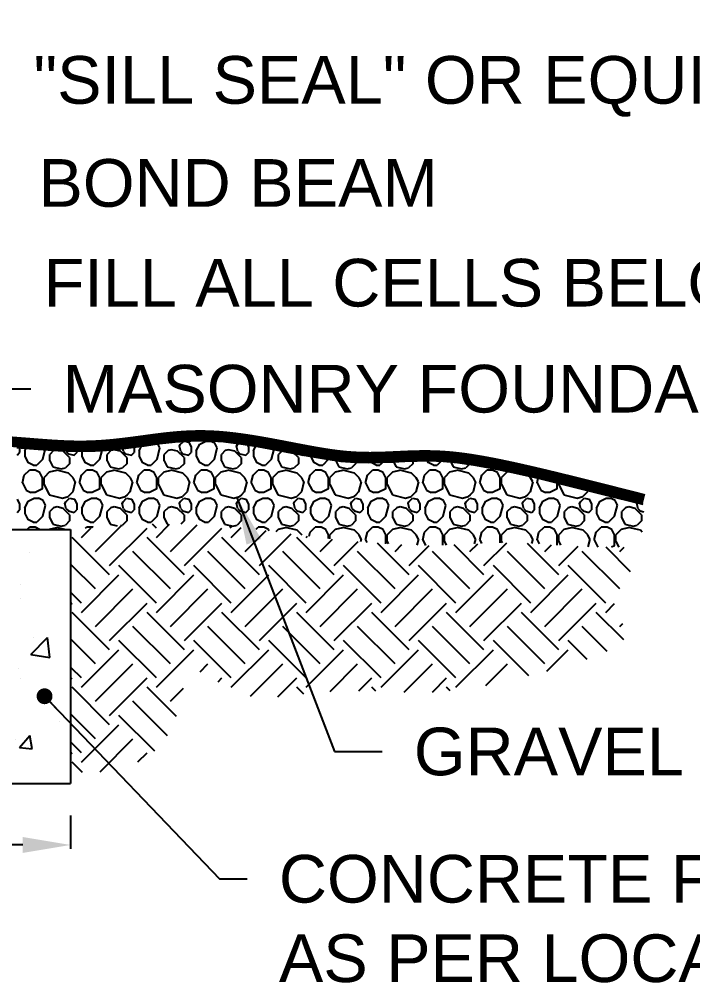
# Model space of a CAD drawing. Header units: inches. Extents: x -1316 to 22433, y -200 to 8737.
# Drawn here: x -364.78 to -332.98, y -172.55 to -127.07 of the extents above; entities that cross this region are included whole.
import ezdxf

# ---------------------------------------------------------------- set-up
doc = ezdxf.new("R2010")
doc.units = ezdxf.units.IN
doc.header["$LTSCALE"] = 10
doc.header["$MEASUREMENT"] = 0
doc.header["$PDMODE"] = 34
doc.header["$PDSIZE"] = 18
doc.layers.get('0').update_dxf_attribs({"linetype": 'CONTINUOUS'})
doc.layers.get('DefPoints').update_dxf_attribs({"linetype": 'CONTINUOUS'})
for name, color, linetype in [('S-DIMS', 4, 'CONTINUOUS'), ('S-FOUND', 7, 'CONTINUOUS'), ('S-HATCH', 5, 'CONTINUOUS'), ('S-TXT', 222, 'CONTINUOUS')]:
    doc.layers.add(name, color=color, linetype=linetype)
doc.styles.add('style1', font='arial.ttf')
doc.dimstyles.new('1-2', dxfattribs={"dimtxt": 2.25, "dimasz": 2.25, "dimexe": 0.18, "dimexo": 1.5, "dimgap": 1.5, "dimtad": 0, "dimdec": 4, "dimrnd": 0.0625, "dimzin": 0, "dimdsep": 46, "dimlunit": 4, "dimtxsty": 'style1', "dimcen": 0.09, "dimazin": 0, "dimtfac": 1, "dimtdec": 4, "dimtofl": 0, "dimtmove": 0, "dimatfit": 0, "dimfxl": 1, "dimtolj": 1, "dimtzin": 0, "dimarcsym": 0})

# ---------------------------------------------------------------- blocks, each defined once
blk = doc.blocks.new('*X440')
at = {"color": 0}
for p, q in [((45.189, 37.347), (45.189, 37.11)), ((45.428, 37.184), (45.497, 37.322)), ((50.091, 37.156), (50.056, 37.295)), ((50.589, 37.361), (50.589, 37.11)), ((50.828, 37.184), (50.94, 37.409)), ((51.681, 36.802), (51.812, 37.327)), ((51.812, 37.327), (51.719, 37.515)), ((52.728, 37.408), (52.768, 37.488)), ((52.791, 37.156), (52.728, 37.408)), ((52.768, 37.488), (52.919, 37.639)), ((53.002, 37.645), (53.173, 37.602)), ((53.173, 37.602), (53.289, 37.371)), ((53.289, 37.371), (53.289, 37.11)), ((53.528, 37.184), (53.692, 37.512)), ((53.692, 37.512), (53.976, 37.654)), ((53.976, 37.654), (54.185, 37.654)), ((54.403, 37.545), (54.185, 37.654)), ((54.381, 36.802), (54.512, 37.327)), ((54.512, 37.327), (54.403, 37.545)), ((55.428, 37.408), (55.468, 37.488)), ((55.491, 37.156), (55.428, 37.408)), ((55.468, 37.488), (55.526, 37.546)), ((55.93, 37.488), (55.989, 37.371)), ((55.989, 37.371), (55.989, 37.11)), ((56.228, 37.184), (56.347, 37.422)), ((45.065, 36.986), (45.189, 37.11)), ((45.428, 37.184), (45.428, 36.933)), ((45.428, 36.933), (45.573, 36.644)), ((46.281, 36.802), (46.393, 37.251)), ((46.793, 37.203), (46.613, 37.023)), ((46.613, 36.726), (46.613, 37.023)), ((46.85, 37.218), (46.793, 37.203)), ((47.247, 37.172), (47.137, 37.199)), ((47.549, 36.869), (47.247, 37.172)), ((47.391, 37.156), (47.382, 37.19)), ((47.391, 37.156), (47.492, 37.055)), ((47.492, 37.055), (47.765, 36.986)), ((47.549, 36.869), (47.549, 36.584)), ((47.765, 36.986), (47.889, 37.11)), ((47.889, 37.171), (47.889, 37.11)), ((48.128, 37.171), (48.128, 36.933)), ((48.128, 36.933), (48.273, 36.644)), ((48.981, 36.802), (49.082, 37.205)), ((49.493, 37.203), (49.313, 37.023)), ((49.313, 36.726), (49.313, 37.023)), ((49.657, 37.244), (49.493, 37.203)), ((49.947, 37.172), (49.657, 37.244)), ((50.249, 36.869), (49.947, 37.172)), ((50.091, 37.156), (50.192, 37.055)), ((50.192, 37.055), (50.465, 36.986)), ((50.249, 36.869), (50.249, 36.584)), ((50.465, 36.986), (50.589, 37.11)), ((50.828, 37.184), (50.828, 36.933)), ((50.828, 36.933), (50.973, 36.644)), ((52.193, 37.203), (52.013, 37.023)), ((52.013, 36.726), (52.013, 37.023)), ((52.357, 37.244), (52.193, 37.203)), ((52.647, 37.172), (52.357, 37.244)), ((52.949, 36.869), (52.647, 37.172)), ((52.791, 37.156), (52.892, 37.055)), ((52.892, 37.055), (53.165, 36.986)), ((52.949, 36.869), (52.949, 36.584)), ((53.165, 36.986), (53.289, 37.11)), ((53.528, 37.184), (53.528, 36.933)), ((53.528, 36.933), (53.673, 36.644)), ((54.893, 37.203), (54.713, 37.023)), ((54.713, 36.726), (54.713, 37.023)), ((55.057, 37.244), (54.893, 37.203)), ((55.347, 37.172), (55.057, 37.244)), ((55.649, 36.869), (55.347, 37.172)), ((55.491, 37.156), (55.592, 37.055)), ((55.592, 37.055), (55.865, 36.986)), ((55.649, 36.869), (55.649, 36.584)), ((55.865, 36.986), (55.989, 37.11)), ((56.228, 37.184), (56.228, 36.933)), ((56.228, 36.933), (56.373, 36.644)), ((57.081, 36.802), (57.198, 37.27)), ((57.587, 37.197), (57.413, 37.023)), ((57.413, 36.726), (57.413, 37.023)), ((58.349, 36.869), (58.126, 37.092)), ((58.285, 37.062), (58.292, 37.055)), ((58.292, 37.055), (58.565, 36.986)), ((58.349, 36.869), (58.349, 36.584)), ((58.565, 36.986), (58.584, 37.005)), ((58.928, 36.939), (58.928, 36.933)), ((58.928, 36.933), (59.073, 36.644)), ((45.822, 36.519), (45.573, 36.644)), ((45.822, 36.519), (45.998, 36.519)), ((46.281, 36.802), (45.998, 36.519)), ((46.613, 36.726), (46.758, 36.436)), ((46.758, 36.436), (47.155, 36.337)), ((47.155, 36.337), (47.351, 36.386)), ((47.549, 36.584), (47.351, 36.386)), ((48.522, 36.519), (48.273, 36.644)), ((48.522, 36.519), (48.698, 36.519)), ((48.981, 36.802), (48.698, 36.519)), ((49.313, 36.726), (49.458, 36.436)), ((49.458, 36.436), (49.855, 36.337)), ((49.855, 36.337), (50.051, 36.386)), ((50.249, 36.584), (50.051, 36.386)), ((51.222, 36.519), (50.973, 36.644)), ((51.222, 36.519), (51.398, 36.519)), ((51.681, 36.802), (51.398, 36.519)), ((52.013, 36.726), (52.158, 36.436)), ((52.158, 36.436), (52.555, 36.337)), ((52.555, 36.337), (52.751, 36.386)), ((52.949, 36.584), (52.751, 36.386)), ((53.922, 36.519), (53.673, 36.644)), ((53.922, 36.519), (54.098, 36.519)), ((54.381, 36.802), (54.098, 36.519)), ((54.713, 36.726), (54.858, 36.436)), ((54.858, 36.436), (55.255, 36.337)), ((55.255, 36.337), (55.451, 36.386)), ((55.649, 36.584), (55.451, 36.386)), ((56.622, 36.519), (56.373, 36.644)), ((56.622, 36.519), (56.798, 36.519)), ((57.081, 36.802), (56.798, 36.519)), ((57.413, 36.726), (57.558, 36.436)), ((57.558, 36.436), (57.955, 36.337)), ((57.955, 36.337), (58.151, 36.386)), ((58.349, 36.584), (58.151, 36.386)), ((59.322, 36.519), (59.073, 36.644)), ((59.322, 36.519), (59.498, 36.519)), ((59.775, 36.796), (59.498, 36.519)), ((60.113, 36.726), (60.113, 36.75)), ((60.113, 36.726), (60.258, 36.436)), ((60.258, 36.436), (60.655, 36.337)), ((60.655, 36.337), (60.851, 36.386)), ((61.049, 36.584), (60.851, 36.386)), ((61.049, 36.658), (61.049, 36.584)), ((62.022, 36.519), (61.779, 36.64)), ((62.022, 36.519), (62.198, 36.519)), ((62.329, 36.65), (62.198, 36.519)), ((62.841, 36.672), (62.958, 36.436)), ((62.958, 36.436), (63.355, 36.337)), ((63.355, 36.337), (63.551, 36.386)), ((63.749, 36.584), (63.551, 36.386)), ((63.749, 36.713), (63.749, 36.584)), ((64.431, 36.726), (64.473, 36.644)), ((64.722, 36.519), (64.473, 36.644)), ((64.722, 36.519), (64.898, 36.519)), ((65.088, 36.709), (64.898, 36.519)), ((65.539, 36.675), (65.658, 36.436)), ((65.658, 36.436), (66.055, 36.337)), ((66.055, 36.337), (66.251, 36.386)), ((66.433, 36.568), (66.251, 36.386)), ((45.318, 35.685), (45.408, 36.045)), ((45.408, 36.045), (45.647, 36.284)), ((45.921, 36.284), (45.647, 36.284)), ((46.145, 36.172), (45.921, 36.284)), ((46.271, 35.919), (46.145, 36.172)), ((46.604, 36.194), (46.34, 35.93)), ((46.604, 36.194), (46.94, 36.278)), ((47.495, 36.139), (46.94, 36.278)), ((47.716, 35.918), (47.495, 36.139)), ((48.018, 35.685), (48.108, 36.045)), ((48.108, 36.045), (48.347, 36.284)), ((48.621, 36.284), (48.347, 36.284)), ((48.845, 36.172), (48.621, 36.284)), ((48.971, 35.919), (48.845, 36.172)), ((49.304, 36.194), (49.04, 35.93)), ((49.304, 36.194), (49.64, 36.278)), ((50.195, 36.139), (49.64, 36.278)), ((50.416, 35.918), (50.195, 36.139)), ((50.718, 35.685), (50.808, 36.045)), ((50.808, 36.045), (51.047, 36.284)), ((51.321, 36.284), (51.047, 36.284)), ((51.545, 36.172), (51.321, 36.284)), ((51.671, 35.919), (51.545, 36.172)), ((52.004, 36.194), (51.74, 35.93)), ((52.004, 36.194), (52.34, 36.278)), ((52.895, 36.139), (52.34, 36.278)), ((53.116, 35.918), (52.895, 36.139)), ((53.418, 35.685), (53.508, 36.045)), ((53.508, 36.045), (53.747, 36.284)), ((54.021, 36.284), (53.747, 36.284)), ((54.245, 36.172), (54.021, 36.284)), ((54.371, 35.919), (54.245, 36.172)), ((54.704, 36.194), (54.44, 35.93)), ((54.704, 36.194), (55.04, 36.278)), ((55.595, 36.139), (55.04, 36.278)), ((55.816, 35.918), (55.595, 36.139)), ((56.118, 35.685), (56.208, 36.045)), ((56.208, 36.045), (56.447, 36.284)), ((56.721, 36.284), (56.447, 36.284)), ((56.945, 36.172), (56.721, 36.284)), ((57.071, 35.919), (56.945, 36.172)), ((57.404, 36.194), (57.14, 35.93)), ((57.404, 36.194), (57.74, 36.278)), ((58.295, 36.139), (57.74, 36.278)), ((58.516, 35.918), (58.295, 36.139)), ((58.818, 35.685), (58.908, 36.045)), ((58.908, 36.045), (59.147, 36.284)), ((59.421, 36.284), (59.147, 36.284)), ((59.645, 36.172), (59.421, 36.284)), ((59.771, 35.919), (59.645, 36.172)), ((60.104, 36.194), (59.84, 35.93)), ((60.104, 36.194), (60.44, 36.278)), ((60.995, 36.139), (60.44, 36.278)), ((61.216, 35.918), (60.995, 36.139)), ((61.518, 35.685), (61.608, 36.045)), ((61.608, 36.045), (61.847, 36.284)), ((62.121, 36.284), (61.847, 36.284)), ((62.345, 36.172), (62.121, 36.284)), ((62.471, 35.919), (62.345, 36.172)), ((62.804, 36.194), (62.54, 35.93)), ((62.804, 36.194), (63.14, 36.278)), ((63.695, 36.139), (63.14, 36.278)), ((63.916, 35.918), (63.695, 36.139)), ((64.218, 35.685), (64.308, 36.045)), ((64.308, 36.045), (64.547, 36.284)), ((64.821, 36.284), (64.547, 36.284)), ((65.045, 36.172), (64.821, 36.284)), ((65.171, 35.919), (65.045, 36.172)), ((65.504, 36.194), (65.24, 35.93)), ((65.504, 36.194), (65.84, 36.278)), ((66.395, 36.139), (65.84, 36.278)), ((66.616, 35.918), (66.395, 36.139)), ((66.918, 35.685), (67.008, 36.045)), ((67.008, 36.045), (67.247, 36.284)), ((67.521, 36.284), (67.247, 36.284)), ((67.745, 36.172), (67.521, 36.284)), ((67.871, 35.919), (67.745, 36.172)), ((68.204, 36.194), (67.94, 35.93)), ((68.204, 36.194), (68.302, 36.218)), ((69.316, 35.918), (69.221, 36.013)), ((45.318, 35.685), (45.493, 35.336)), ((46.271, 35.403), (46.271, 35.919)), ((46.34, 35.607), (46.34, 35.93)), ((46.34, 35.607), (46.585, 35.117)), ((47.813, 35.725), (47.694, 35.251)), ((47.813, 35.725), (47.716, 35.918)), ((48.018, 35.685), (48.193, 35.336)), ((48.971, 35.403), (48.971, 35.919)), ((49.04, 35.607), (49.04, 35.93)), ((49.04, 35.607), (49.285, 35.117)), ((50.513, 35.725), (50.394, 35.251)), ((50.513, 35.725), (50.416, 35.918)), ((50.718, 35.685), (50.893, 35.336)), ((51.671, 35.403), (51.671, 35.919)), ((51.74, 35.607), (51.74, 35.93)), ((51.74, 35.607), (51.985, 35.117)), ((53.213, 35.725), (53.094, 35.251)), ((53.213, 35.725), (53.116, 35.918)), ((53.418, 35.685), (53.593, 35.336)), ((54.371, 35.403), (54.371, 35.919)), ((54.44, 35.607), (54.44, 35.93)), ((54.44, 35.607), (54.685, 35.117)), ((55.913, 35.725), (55.794, 35.251)), ((55.913, 35.725), (55.816, 35.918)), ((56.118, 35.685), (56.293, 35.336)), ((57.071, 35.403), (57.071, 35.919)), ((57.14, 35.607), (57.14, 35.93)), ((57.14, 35.607), (57.385, 35.117)), ((58.613, 35.725), (58.494, 35.251)), ((58.613, 35.725), (58.516, 35.918)), ((58.818, 35.685), (58.993, 35.336)), ((59.771, 35.403), (59.771, 35.919)), ((59.84, 35.607), (59.84, 35.93)), ((59.84, 35.607), (60.085, 35.117)), ((61.313, 35.725), (61.194, 35.251)), ((61.313, 35.725), (61.216, 35.918)), ((61.518, 35.685), (61.693, 35.336)), ((62.471, 35.403), (62.471, 35.919)), ((62.54, 35.607), (62.54, 35.93)), ((62.54, 35.607), (62.785, 35.117)), ((64.013, 35.725), (63.894, 35.251)), ((64.013, 35.725), (63.916, 35.918)), ((64.218, 35.685), (64.393, 35.336)), ((65.171, 35.403), (65.171, 35.919)), ((65.24, 35.607), (65.24, 35.93)), ((65.24, 35.607), (65.485, 35.117)), ((66.713, 35.725), (66.594, 35.251)), ((66.713, 35.725), (66.616, 35.918)), ((66.918, 35.685), (67.093, 35.336)), ((67.871, 35.403), (67.871, 35.919)), ((67.94, 35.607), (67.94, 35.93)), ((67.94, 35.607), (68.185, 35.117)), ((69.413, 35.725), (69.294, 35.251)), ((69.413, 35.725), (69.316, 35.918)), ((69.618, 35.685), (69.674, 35.909)), ((69.618, 35.685), (69.793, 35.336)), ((70.571, 35.403), (70.571, 35.693)), ((70.64, 35.607), (70.64, 35.676)), ((70.64, 35.607), (70.885, 35.117)), ((45.493, 35.336), (45.711, 35.227)), ((45.92, 35.227), (45.711, 35.227)), ((46.271, 35.403), (45.92, 35.227)), ((46.585, 35.117), (47.205, 34.962)), ((47.205, 34.962), (47.472, 35.028)), ((47.56, 35.117), (47.472, 35.028)), ((47.694, 35.251), (47.56, 35.117)), ((48.193, 35.336), (48.411, 35.227)), ((48.62, 35.227), (48.411, 35.227)), ((48.971, 35.403), (48.62, 35.227)), ((49.285, 35.117), (49.905, 34.962)), ((49.905, 34.962), (50.172, 35.028)), ((50.26, 35.117), (50.172, 35.028)), ((50.394, 35.251), (50.26, 35.117)), ((50.893, 35.336), (51.111, 35.227)), ((51.32, 35.227), (51.111, 35.227)), ((51.671, 35.403), (51.32, 35.227)), ((51.985, 35.117), (52.605, 34.962)), ((52.605, 34.962), (52.872, 35.028)), ((52.96, 35.117), (52.872, 35.028)), ((53.094, 35.251), (52.96, 35.117)), ((53.593, 35.336), (53.811, 35.227)), ((54.02, 35.227), (53.811, 35.227)), ((54.371, 35.403), (54.02, 35.227)), ((54.685, 35.117), (55.305, 34.962)), ((55.305, 34.962), (55.572, 35.028)), ((55.66, 35.117), (55.572, 35.028)), ((55.794, 35.251), (55.66, 35.117)), ((56.293, 35.336), (56.511, 35.227)), ((56.72, 35.227), (56.511, 35.227)), ((57.071, 35.403), (56.72, 35.227)), ((57.385, 35.117), (58.005, 34.962)), ((58.005, 34.962), (58.272, 35.028)), ((58.36, 35.117), (58.272, 35.028)), ((58.494, 35.251), (58.36, 35.117)), ((58.993, 35.336), (59.211, 35.227)), ((59.42, 35.227), (59.211, 35.227)), ((59.771, 35.403), (59.42, 35.227)), ((60.085, 35.117), (60.705, 34.962)), ((60.705, 34.962), (60.972, 35.028)), ((61.06, 35.117), (60.972, 35.028)), ((61.194, 35.251), (61.06, 35.117)), ((61.693, 35.336), (61.911, 35.227)), ((62.12, 35.227), (61.911, 35.227)), ((62.471, 35.403), (62.12, 35.227)), ((62.785, 35.117), (63.405, 34.962)), ((63.405, 34.962), (63.672, 35.028)), ((63.76, 35.117), (63.672, 35.028)), ((63.894, 35.251), (63.76, 35.117)), ((64.393, 35.336), (64.611, 35.227)), ((64.82, 35.227), (64.611, 35.227)), ((65.171, 35.403), (64.82, 35.227)), ((65.485, 35.117), (66.105, 34.962)), ((66.105, 34.962), (66.372, 35.028)), ((66.46, 35.117), (66.372, 35.028)), ((66.594, 35.251), (66.46, 35.117)), ((67.093, 35.336), (67.311, 35.227)), ((67.52, 35.227), (67.311, 35.227)), ((67.871, 35.403), (67.52, 35.227)), ((68.185, 35.117), (68.805, 34.962)), ((68.805, 34.962), (69.072, 35.028)), ((69.16, 35.117), (69.072, 35.028)), ((69.294, 35.251), (69.16, 35.117)), ((69.793, 35.336), (70.011, 35.227)), ((70.22, 35.227), (70.011, 35.227)), ((70.571, 35.403), (70.22, 35.227)), ((70.885, 35.117), (71.505, 34.962)), ((71.505, 34.962), (71.772, 35.028)), ((71.86, 35.117), (71.772, 35.028)), ((71.994, 35.251), (71.86, 35.117)), ((72.015, 35.336), (71.994, 35.251)), ((45.073, 34.902), (45.189, 34.671)), ((45.189, 34.671), (45.189, 34.41)), ((45.428, 34.484), (45.592, 34.812)), ((45.592, 34.812), (45.876, 34.954)), ((45.876, 34.954), (46.085, 34.954)), ((46.303, 34.845), (46.085, 34.954)), ((46.281, 34.102), (46.412, 34.627)), ((46.412, 34.627), (46.303, 34.845)), ((47.328, 34.708), (47.368, 34.788)), ((47.391, 34.456), (47.328, 34.708)), ((47.368, 34.788), (47.54, 34.96)), ((47.54, 34.96), (47.773, 34.902)), ((47.773, 34.902), (47.889, 34.671)), ((47.889, 34.671), (47.889, 34.41)), ((48.128, 34.484), (48.292, 34.812)), ((48.292, 34.812), (48.576, 34.954)), ((48.576, 34.954), (48.785, 34.954)), ((49.003, 34.845), (48.785, 34.954)), ((48.981, 34.102), (49.112, 34.627)), ((49.112, 34.627), (49.003, 34.845)), ((50.028, 34.708), (50.068, 34.788)), ((50.091, 34.456), (50.028, 34.708)), ((50.068, 34.788), (50.24, 34.96)), ((50.24, 34.96), (50.473, 34.902)), ((50.473, 34.902), (50.589, 34.671)), ((50.589, 34.671), (50.589, 34.41)), ((50.828, 34.484), (50.992, 34.812)), ((50.992, 34.812), (51.276, 34.954)), ((51.276, 34.954), (51.485, 34.954)), ((51.703, 34.845), (51.485, 34.954)), ((51.681, 34.102), (51.812, 34.627)), ((51.812, 34.627), (51.703, 34.845)), ((52.728, 34.708), (52.768, 34.788)), ((52.791, 34.456), (52.728, 34.708)), ((52.768, 34.788), (52.94, 34.96)), ((52.94, 34.96), (53.173, 34.902)), ((53.173, 34.902), (53.289, 34.671)), ((53.289, 34.671), (53.289, 34.41)), ((53.528, 34.484), (53.692, 34.812)), ((53.692, 34.812), (53.976, 34.954)), ((53.976, 34.954), (54.185, 34.954)), ((54.403, 34.845), (54.185, 34.954)), ((54.381, 34.102), (54.512, 34.627)), ((54.512, 34.627), (54.403, 34.845)), ((55.428, 34.708), (55.468, 34.788)), ((55.491, 34.456), (55.428, 34.708)), ((55.468, 34.788), (55.64, 34.96)), ((55.64, 34.96), (55.873, 34.902)), ((55.873, 34.902), (55.989, 34.671)), ((55.989, 34.671), (55.989, 34.41)), ((56.228, 34.484), (56.392, 34.812)), ((56.392, 34.812), (56.676, 34.954)), ((56.676, 34.954), (56.885, 34.954)), ((57.103, 34.845), (56.885, 34.954)), ((57.081, 34.102), (57.212, 34.627)), ((57.212, 34.627), (57.103, 34.845)), ((58.128, 34.708), (58.168, 34.788)), ((58.191, 34.456), (58.128, 34.708)), ((58.168, 34.788), (58.34, 34.96)), ((58.34, 34.96), (58.573, 34.902)), ((58.573, 34.902), (58.689, 34.671)), ((58.689, 34.671), (58.689, 34.41)), ((58.928, 34.484), (59.092, 34.812)), ((59.092, 34.812), (59.376, 34.954)), ((59.376, 34.954), (59.585, 34.954)), ((59.803, 34.845), (59.585, 34.954)), ((59.781, 34.102), (59.912, 34.627)), ((59.912, 34.627), (59.803, 34.845)), ((60.828, 34.708), (60.868, 34.788)), ((60.891, 34.456), (60.828, 34.708)), ((60.868, 34.788), (61.04, 34.96)), ((61.04, 34.96), (61.273, 34.902)), ((61.273, 34.902), (61.389, 34.671)), ((61.389, 34.671), (61.389, 34.41)), ((61.628, 34.484), (61.792, 34.812)), ((61.792, 34.812), (62.076, 34.954)), ((62.076, 34.954), (62.285, 34.954)), ((62.503, 34.845), (62.285, 34.954)), ((62.481, 34.102), (62.612, 34.627)), ((62.612, 34.627), (62.503, 34.845)), ((63.528, 34.708), (63.568, 34.788)), ((63.591, 34.456), (63.528, 34.708)), ((63.568, 34.788), (63.74, 34.96)), ((63.74, 34.96), (63.973, 34.902)), ((63.973, 34.902), (64.089, 34.671)), ((64.089, 34.671), (64.089, 34.41)), ((64.328, 34.484), (64.492, 34.812)), ((64.492, 34.812), (64.776, 34.954)), ((64.776, 34.954), (64.985, 34.954)), ((65.203, 34.845), (64.985, 34.954)), ((65.181, 34.102), (65.312, 34.627)), ((65.312, 34.627), (65.203, 34.845)), ((66.228, 34.708), (66.268, 34.788)), ((66.291, 34.456), (66.228, 34.708)), ((66.268, 34.788), (66.44, 34.96)), ((66.44, 34.96), (66.673, 34.902)), ((66.673, 34.902), (66.789, 34.671)), ((66.789, 34.671), (66.789, 34.41)), ((67.028, 34.484), (67.192, 34.812)), ((67.192, 34.812), (67.476, 34.954)), ((67.476, 34.954), (67.685, 34.954)), ((67.903, 34.845), (67.685, 34.954)), ((67.881, 34.102), (68.012, 34.627)), ((68.012, 34.627), (67.903, 34.845)), ((68.928, 34.708), (68.968, 34.788)), ((68.991, 34.456), (68.928, 34.708)), ((68.968, 34.788), (69.14, 34.96)), ((69.14, 34.96), (69.373, 34.902)), ((69.373, 34.902), (69.489, 34.671)), ((69.489, 34.671), (69.489, 34.41)), ((69.728, 34.484), (69.892, 34.812)), ((69.892, 34.812), (70.176, 34.954)), ((70.176, 34.954), (70.385, 34.954)), ((70.603, 34.845), (70.385, 34.954)), ((70.581, 34.102), (70.712, 34.627)), ((70.712, 34.627), (70.603, 34.845)), ((71.628, 34.708), (71.668, 34.788)), ((71.691, 34.456), (71.628, 34.708)), ((71.668, 34.788), (71.84, 34.96)), ((71.84, 34.96), (72.073, 34.902)), ((72.073, 34.902), (72.189, 34.671)), ((72.189, 34.671), (72.189, 34.41)), ((72.428, 34.484), (72.592, 34.812)), ((72.592, 34.812), (72.876, 34.954)), ((72.876, 34.954), (73.085, 34.954)), ((73.303, 34.845), (73.085, 34.954)), ((73.281, 34.102), (73.412, 34.627)), ((73.412, 34.627), (73.303, 34.845)), ((74.328, 34.708), (74.347, 34.747)), ((74.391, 34.456), (74.328, 34.708)), ((45.065, 34.286), (45.189, 34.41)), ((45.428, 34.484), (45.428, 34.233)), ((45.428, 34.233), (45.573, 33.944)), ((46.793, 34.503), (46.613, 34.323)), ((46.613, 34.026), (46.613, 34.323)), ((46.957, 34.544), (46.793, 34.503)), ((47.247, 34.472), (46.957, 34.544)), ((47.549, 34.169), (47.247, 34.472)), ((47.391, 34.456), (47.492, 34.355)), ((47.492, 34.355), (47.765, 34.286)), ((47.549, 34.169), (47.549, 33.884)), ((47.765, 34.286), (47.889, 34.41)), ((48.128, 34.484), (48.128, 34.233)), ((48.128, 34.233), (48.273, 33.944)), ((49.493, 34.503), (49.313, 34.323)), ((49.313, 34.026), (49.313, 34.323)), ((49.657, 34.544), (49.493, 34.503)), ((49.947, 34.472), (49.657, 34.544)), ((50.249, 34.169), (49.947, 34.472)), ((50.091, 34.456), (50.192, 34.355)), ((50.192, 34.355), (50.465, 34.286)), ((50.249, 34.169), (50.249, 33.884)), ((50.465, 34.286), (50.589, 34.41)), ((50.828, 34.484), (50.828, 34.233)), ((50.828, 34.233), (50.973, 33.944)), ((52.193, 34.503), (52.013, 34.323)), ((52.013, 34.026), (52.013, 34.323)), ((52.357, 34.544), (52.193, 34.503)), ((52.647, 34.472), (52.357, 34.544)), ((52.949, 34.169), (52.647, 34.472)), ((52.791, 34.456), (52.892, 34.355)), ((52.892, 34.355), (53.165, 34.286)), ((52.949, 34.169), (52.949, 33.884)), ((53.165, 34.286), (53.289, 34.41)), ((53.528, 34.484), (53.528, 34.233)), ((53.528, 34.233), (53.673, 33.944)), ((54.893, 34.503), (54.713, 34.323)), ((54.713, 34.026), (54.713, 34.323)), ((55.057, 34.544), (54.893, 34.503)), ((55.347, 34.472), (55.057, 34.544)), ((55.649, 34.169), (55.347, 34.472)), ((55.491, 34.456), (55.592, 34.355)), ((55.592, 34.355), (55.865, 34.286)), ((55.649, 34.169), (55.649, 33.884)), ((55.865, 34.286), (55.989, 34.41)), ((56.228, 34.484), (56.228, 34.233)), ((56.228, 34.233), (56.373, 33.944)), ((57.593, 34.503), (57.413, 34.323)), ((57.413, 34.026), (57.413, 34.323)), ((57.757, 34.544), (57.593, 34.503)), ((58.047, 34.472), (57.757, 34.544)), ((58.349, 34.169), (58.047, 34.472)), ((58.191, 34.456), (58.292, 34.355)), ((58.292, 34.355), (58.565, 34.286)), ((58.349, 34.169), (58.349, 33.884)), ((58.565, 34.286), (58.689, 34.41)), ((58.928, 34.484), (58.928, 34.233)), ((58.928, 34.233), (59.073, 33.944)), ((60.293, 34.503), (60.113, 34.323)), ((60.113, 34.026), (60.113, 34.323)), ((60.457, 34.544), (60.293, 34.503)), ((60.747, 34.472), (60.457, 34.544)), ((61.049, 34.169), (60.747, 34.472)), ((60.891, 34.456), (60.992, 34.355)), ((60.992, 34.355), (61.265, 34.286)), ((61.049, 34.169), (61.049, 33.884)), ((61.265, 34.286), (61.389, 34.41)), ((61.628, 34.484), (61.628, 34.233)), ((61.628, 34.233), (61.773, 33.944)), ((62.993, 34.503), (62.813, 34.323)), ((62.813, 34.026), (62.813, 34.323)), ((63.157, 34.544), (62.993, 34.503)), ((63.447, 34.472), (63.157, 34.544)), ((63.749, 34.169), (63.447, 34.472)), ((63.591, 34.456), (63.692, 34.355)), ((63.692, 34.355), (63.965, 34.286)), ((63.749, 34.169), (63.749, 33.884)), ((63.965, 34.286), (64.089, 34.41)), ((64.328, 34.484), (64.328, 34.233)), ((64.328, 34.233), (64.473, 33.944)), ((65.693, 34.503), (65.513, 34.323)), ((65.513, 34.026), (65.513, 34.323)), ((65.857, 34.544), (65.693, 34.503)), ((66.147, 34.472), (65.857, 34.544)), ((66.449, 34.169), (66.147, 34.472)), ((66.291, 34.456), (66.392, 34.355)), ((66.392, 34.355), (66.665, 34.286)), ((66.449, 34.169), (66.449, 33.884)), ((66.665, 34.286), (66.789, 34.41)), ((67.028, 34.484), (67.028, 34.233)), ((67.028, 34.233), (67.173, 33.944)), ((68.393, 34.503), (68.213, 34.323)), ((68.213, 34.026), (68.213, 34.323)), ((68.557, 34.544), (68.393, 34.503)), ((68.847, 34.472), (68.557, 34.544)), ((69.149, 34.169), (68.847, 34.472)), ((68.991, 34.456), (69.092, 34.355)), ((69.092, 34.355), (69.365, 34.286)), ((69.149, 34.169), (69.149, 33.884)), ((69.365, 34.286), (69.489, 34.41)), ((69.728, 34.484), (69.728, 34.233)), ((69.728, 34.233), (69.873, 33.944)), ((71.093, 34.503), (70.913, 34.323)), ((70.913, 34.026), (70.913, 34.323)), ((71.257, 34.544), (71.093, 34.503)), ((71.547, 34.472), (71.257, 34.544)), ((71.849, 34.169), (71.547, 34.472)), ((71.691, 34.456), (71.792, 34.355)), ((71.792, 34.355), (72.065, 34.286)), ((71.849, 34.169), (71.849, 33.884)), ((72.065, 34.286), (72.189, 34.41)), ((72.428, 34.484), (72.428, 34.233)), ((72.428, 34.233), (72.573, 33.944)), ((73.793, 34.503), (73.613, 34.323)), ((73.613, 34.026), (73.613, 34.323)), ((73.957, 34.544), (73.793, 34.503)), ((74.247, 34.472), (73.957, 34.544)), ((74.549, 34.169), (74.247, 34.472)), ((74.391, 34.456), (74.492, 34.355)), ((74.492, 34.355), (74.652, 34.315)), ((74.549, 34.169), (74.549, 33.884)), ((45.822, 33.819), (45.573, 33.944)), ((45.822, 33.819), (45.998, 33.819)), ((46.281, 34.102), (45.998, 33.819)), ((46.613, 34.026), (46.758, 33.736)), ((46.758, 33.736), (47.155, 33.637)), ((47.155, 33.637), (47.351, 33.686)), ((47.549, 33.884), (47.351, 33.686)), ((48.522, 33.819), (48.273, 33.944)), ((48.522, 33.819), (48.698, 33.819)), ((48.981, 34.102), (48.698, 33.819)), ((49.313, 34.026), (49.458, 33.736)), ((49.458, 33.736), (49.787, 33.654)), ((49.952, 33.661), (50.051, 33.686)), ((50.249, 33.884), (50.051, 33.686)), ((51.222, 33.819), (50.973, 33.944)), ((51.222, 33.819), (51.398, 33.819)), ((51.681, 34.102), (51.398, 33.819)), ((52.013, 34.026), (52.158, 33.736)), ((52.158, 33.736), (52.201, 33.726)), ((52.949, 33.884), (52.792, 33.727)), ((53.922, 33.819), (53.673, 33.944)), ((53.922, 33.819), (54.098, 33.819)), ((54.381, 34.102), (54.098, 33.819)), ((54.713, 34.026), (54.858, 33.736)), ((54.858, 33.736), (55.255, 33.637)), ((55.255, 33.637), (55.451, 33.686)), ((55.649, 33.884), (55.451, 33.686)), ((56.622, 33.819), (56.373, 33.944)), ((56.622, 33.819), (56.798, 33.819)), ((57.081, 34.102), (56.798, 33.819)), ((57.413, 34.026), (57.558, 33.736)), ((57.558, 33.736), (57.955, 33.637)), ((57.955, 33.637), (58.151, 33.686)), ((58.349, 33.884), (58.151, 33.686)), ((59.322, 33.819), (59.073, 33.944)), ((59.322, 33.819), (59.498, 33.819)), ((59.781, 34.102), (59.498, 33.819)), ((60.113, 34.026), (60.258, 33.736)), ((60.258, 33.736), (60.655, 33.637)), ((60.655, 33.637), (60.851, 33.686)), ((61.049, 33.884), (60.851, 33.686)), ((62.022, 33.819), (61.773, 33.944)), ((62.022, 33.819), (62.198, 33.819)), ((62.481, 34.102), (62.198, 33.819)), ((62.813, 34.026), (62.958, 33.736)), ((62.958, 33.736), (63.355, 33.637)), ((63.355, 33.637), (63.551, 33.686)), ((63.749, 33.884), (63.551, 33.686)), ((64.722, 33.819), (64.473, 33.944)), ((64.722, 33.819), (64.898, 33.819)), ((65.181, 34.102), (64.898, 33.819)), ((65.513, 34.026), (65.658, 33.736)), ((65.658, 33.736), (66.055, 33.637)), ((66.055, 33.637), (66.251, 33.686)), ((66.449, 33.884), (66.251, 33.686)), ((67.422, 33.819), (67.173, 33.944)), ((67.422, 33.819), (67.598, 33.819)), ((67.881, 34.102), (67.598, 33.819)), ((68.213, 34.026), (68.358, 33.736)), ((68.358, 33.736), (68.755, 33.637)), ((68.755, 33.637), (68.951, 33.686)), ((69.149, 33.884), (68.951, 33.686)), ((70.122, 33.819), (69.873, 33.944)), ((70.122, 33.819), (70.298, 33.819)), ((70.581, 34.102), (70.298, 33.819)), ((70.913, 34.026), (71.058, 33.736)), ((71.058, 33.736), (71.455, 33.637)), ((71.455, 33.637), (71.651, 33.686)), ((71.849, 33.884), (71.651, 33.686)), ((72.822, 33.819), (72.573, 33.944)), ((72.822, 33.819), (72.998, 33.819)), ((73.281, 34.102), (72.998, 33.819)), ((73.613, 34.026), (73.758, 33.736)), ((73.758, 33.736), (74.155, 33.637)), ((74.155, 33.637), (74.351, 33.686)), ((74.549, 33.884), (74.351, 33.686)), ((45.546, 33.483), (45.647, 33.584)), ((45.921, 33.584), (45.647, 33.584)), ((46.123, 33.483), (45.921, 33.584)), ((46.604, 33.494), (46.593, 33.483)), ((46.604, 33.494), (46.94, 33.578)), ((47.318, 33.483), (46.94, 33.578)), ((48.3, 33.537), (48.347, 33.584)), ((48.621, 33.584), (48.347, 33.584)), ((48.656, 33.567), (48.621, 33.584)), ((56.35, 33.487), (56.447, 33.584)), ((56.721, 33.584), (56.447, 33.584)), ((56.945, 33.472), (56.721, 33.584)), ((56.975, 33.411), (56.945, 33.472)), ((57.404, 33.494), (57.281, 33.37)), ((57.404, 33.494), (57.74, 33.578)), ((58.295, 33.439), (57.74, 33.578)), ((58.516, 33.218), (58.295, 33.439)), ((58.524, 33.202), (58.516, 33.218)), ((58.861, 33.158), (58.908, 33.345)), ((58.908, 33.345), (59.147, 33.584)), ((59.421, 33.584), (59.147, 33.584)), ((59.645, 33.472), (59.421, 33.584)), ((59.771, 33.219), (59.645, 33.472)), ((59.771, 33.048), (59.771, 33.219)), ((60.104, 33.494), (59.84, 33.23)), ((59.84, 33.04), (59.84, 33.23)), ((60.104, 33.494), (60.44, 33.578)), ((60.995, 33.439), (60.44, 33.578)), ((61.216, 33.218), (60.995, 33.439)), ((61.313, 33.025), (61.216, 33.218)), ((61.518, 32.985), (61.608, 33.345)), ((61.608, 33.345), (61.847, 33.584)), ((62.121, 33.584), (61.847, 33.584)), ((62.345, 33.472), (62.121, 33.584)), ((62.471, 33.219), (62.345, 33.472)), ((62.471, 32.805), (62.471, 33.219)), ((62.804, 33.494), (62.54, 33.23)), ((62.54, 32.907), (62.54, 33.23)), ((62.804, 33.494), (63.14, 33.578)), ((63.695, 33.439), (63.14, 33.578)), ((63.916, 33.218), (63.695, 33.439)), ((64.013, 33.025), (63.916, 33.218)), ((64.218, 32.985), (64.308, 33.345)), ((64.308, 33.345), (64.547, 33.584)), ((64.821, 33.584), (64.547, 33.584)), ((65.045, 33.472), (64.821, 33.584)), ((65.171, 33.219), (65.045, 33.472)), ((65.171, 32.731), (65.171, 33.219)), ((65.504, 33.494), (65.24, 33.23)), ((65.24, 32.907), (65.24, 33.23)), ((65.504, 33.494), (65.84, 33.578)), ((66.395, 33.439), (65.84, 33.578)), ((66.616, 33.218), (66.395, 33.439)), ((66.713, 33.025), (66.616, 33.218)), ((66.918, 32.985), (67.008, 33.345)), ((67.008, 33.345), (67.247, 33.584)), ((67.521, 33.584), (67.247, 33.584)), ((67.745, 33.472), (67.521, 33.584)), ((67.871, 33.219), (67.745, 33.472)), ((67.871, 32.846), (67.871, 33.219)), ((68.204, 33.494), (67.94, 33.23)), ((67.94, 32.907), (67.94, 33.23)), ((68.204, 33.494), (68.54, 33.578)), ((69.095, 33.439), (68.54, 33.578)), ((69.316, 33.218), (69.095, 33.439)), ((69.413, 33.025), (69.316, 33.218)), ((69.618, 32.985), (69.708, 33.345)), ((69.708, 33.345), (69.947, 33.584)), ((70.221, 33.584), (69.947, 33.584)), ((70.445, 33.472), (70.221, 33.584)), ((70.571, 33.219), (70.445, 33.472)), ((70.571, 32.744), (70.571, 33.219)), ((70.904, 33.494), (70.64, 33.23)), ((70.64, 32.907), (70.64, 33.23)), ((70.904, 33.494), (71.24, 33.578)), ((71.795, 33.439), (71.24, 33.578)), ((72.016, 33.218), (71.795, 33.439)), ((72.113, 33.025), (72.016, 33.218)), ((72.318, 32.985), (72.408, 33.345)), ((72.408, 33.345), (72.647, 33.584)), ((72.921, 33.584), (72.647, 33.584)), ((73.145, 33.472), (72.921, 33.584)), ((73.271, 33.219), (73.145, 33.472)), ((73.271, 32.703), (73.271, 33.219)), ((73.604, 33.494), (73.34, 33.23)), ((73.34, 32.907), (73.34, 33.23)), ((73.604, 33.494), (73.94, 33.578)), ((74.495, 33.439), (73.94, 33.578)), ((74.583, 33.351), (74.495, 33.439)), ((61.313, 33.025), (61.28, 32.894)), ((61.518, 32.985), (61.576, 32.87)), ((62.54, 32.907), (62.595, 32.797)), ((64.013, 33.025), (63.941, 32.737)), ((64.218, 32.985), (64.347, 32.728)), ((65.24, 32.907), (65.327, 32.734)), ((66.713, 33.025), (66.656, 32.799)), ((66.918, 32.985), (67.002, 32.818)), ((67.94, 32.907), (67.97, 32.847)), ((69.413, 33.025), (69.36, 32.813)), ((69.618, 32.985), (69.714, 32.794)), ((70.64, 32.907), (70.726, 32.735)), ((72.113, 33.025), (72.023, 32.666)), ((72.318, 32.985), (72.487, 32.648)), ((73.34, 32.907), (73.473, 32.64)), ((73.271, 32.703), (73.138, 32.636))]:
    blk.add_line(p, q, dxfattribs=at)
blk = doc.blocks.new('*X439')
at = {"color": 0}
for p, q in [((48.772, 32.437), (49.998, 33.663)), ((51.644, 33.542), (51.463, 33.724)), ((51.644, 33.1), (52.27, 33.726)), ((52.307, 32.437), (53.572, 33.702)), ((48.109, 33.1), (48.568, 33.559)), ((49.435, 31.774), (51.202, 33.542)), ((52.97, 31.774), (54.738, 33.542)), ((55.18, 33.542), (55.111, 33.611)), ((55.18, 33.1), (55.645, 33.565)), ((55.843, 32.437), (56.835, 33.429)), ((56.506, 31.774), (58.004, 33.273)), ((49.435, 31.333), (47.667, 33.1)), ((52.97, 31.333), (51.202, 33.1)), ((56.506, 31.333), (54.738, 33.1)), ((60.041, 31.333), (58.274, 33.1)), ((58.716, 33.1), (58.783, 33.168)), ((59.378, 32.437), (59.967, 33.026)), ((60.041, 31.774), (61.171, 32.905)), ((63.577, 31.333), (62.079, 32.83)), ((62.914, 32.437), (63.239, 32.762)), ((67.112, 31.333), (65.697, 32.748)), ((66.449, 32.437), (66.821, 32.808)), ((67.112, 31.774), (68.187, 32.849)), ((70.648, 31.333), (69.159, 32.822)), ((69.985, 32.437), (70.307, 32.76)), ((52.307, 30.67), (50.54, 32.437)), ((55.843, 30.67), (54.075, 32.437)), ((59.378, 30.67), (57.611, 32.437)), ((62.914, 30.67), (61.146, 32.437)), ((63.577, 31.774), (64.529, 32.727)), ((66.449, 30.67), (64.682, 32.437)), ((69.985, 30.67), (68.217, 32.437)), ((70.648, 31.774), (71.561, 32.688)), ((73.521, 30.67), (71.753, 32.437)), ((74.032, 31.484), (72.875, 32.641)), ((73.521, 32.437), (73.728, 32.645)), ((48.772, 30.67), (47.644, 31.797)), ((51.644, 30.007), (49.877, 31.774)), ((55.18, 30.007), (53.412, 31.774)), ((58.716, 30.007), (56.948, 31.774)), ((62.251, 30.007), (60.483, 31.774)), ((65.787, 30.007), (64.019, 31.774)), ((69.322, 30.007), (67.554, 31.774)), ((72.858, 30.007), (71.09, 31.774)), ((48.109, 29.565), (49.877, 31.333)), ((51.644, 29.565), (53.412, 31.333)), ((55.18, 29.565), (56.948, 31.333)), ((58.716, 29.565), (60.483, 31.333)), ((62.251, 29.565), (64.019, 31.333)), ((65.787, 29.565), (67.554, 31.333)), ((69.322, 29.565), (71.09, 31.333)), ((48.772, 28.902), (50.54, 30.67)), ((52.307, 28.902), (54.075, 30.67)), ((55.843, 28.902), (57.611, 30.67)), ((59.378, 28.902), (61.146, 30.67)), ((62.914, 28.902), (64.682, 30.67)), ((66.449, 28.902), (68.217, 30.67)), ((69.985, 28.902), (71.753, 30.67)), ((48.109, 30.007), (47.644, 30.471)), ((47.644, 29.984), (47.667, 30.007)), ((49.435, 27.797), (47.667, 29.565)), ((49.435, 28.239), (51.202, 30.007)), ((52.97, 27.797), (51.202, 29.565)), ((52.97, 28.239), (54.738, 30.007)), ((56.506, 27.797), (54.738, 29.565)), ((56.506, 28.239), (58.274, 30.007)), ((60.041, 27.797), (58.274, 29.565)), ((60.041, 28.239), (61.809, 30.007)), ((63.577, 27.797), (61.809, 29.565)), ((63.577, 28.239), (65.345, 30.007)), ((67.112, 27.797), (65.345, 29.565)), ((67.112, 28.239), (68.88, 30.007)), ((70.648, 27.797), (68.88, 29.565)), ((70.648, 28.239), (72.416, 30.007)), ((73.712, 28.269), (72.416, 29.565)), ((72.858, 29.565), (73.27, 29.978)), ((52.307, 27.134), (50.54, 28.902)), ((55.843, 27.134), (54.075, 28.902)), ((59.378, 27.134), (57.611, 28.902)), ((62.914, 27.134), (61.146, 28.902)), ((66.449, 27.134), (64.682, 28.902)), ((69.985, 27.134), (68.217, 28.902)), ((72.933, 27.722), (71.753, 28.902)), ((73.521, 28.902), (73.663, 29.044)), ((48.772, 27.134), (47.644, 28.262)), ((51.644, 26.471), (49.877, 28.239)), ((55.18, 26.471), (53.412, 28.239)), ((58.716, 26.471), (56.948, 28.239)), ((62.251, 26.471), (60.483, 28.239)), ((65.787, 26.471), (64.019, 28.239)), ((69.225, 26.568), (67.554, 28.239)), ((71.982, 27.347), (71.09, 28.239)), ((48.109, 26.029), (49.877, 27.797)), ((51.644, 26.029), (53.412, 27.797)), ((55.18, 26.029), (56.948, 27.797)), ((58.716, 26.029), (60.483, 27.797)), ((62.251, 26.029), (64.019, 27.797)), ((65.787, 26.029), (67.554, 27.797)), ((70.076, 26.784), (71.09, 27.797)), ((48.109, 26.471), (47.644, 26.936)), ((48.772, 25.366), (50.54, 27.134)), ((53.704, 26.763), (54.075, 27.134)), ((56.092, 25.616), (57.611, 27.134)), ((59.844, 25.832), (61.146, 27.134)), ((63.339, 25.791), (64.682, 27.134)), ((67.203, 26.12), (68.217, 27.134)), ((47.644, 26.448), (47.667, 26.471)), ((49.435, 24.703), (51.202, 26.471)), ((54.556, 26.289), (54.738, 26.471)), ((57.372, 25.57), (58.274, 26.471)), ((61.198, 25.86), (61.809, 26.471)), ((64.677, 25.803), (65.345, 26.471)), ((49.435, 24.261), (47.667, 26.029)), ((52.589, 24.643), (51.202, 26.029)), ((52.307, 25.366), (52.922, 25.981)), ((58.604, 25.699), (58.274, 26.029)), ((62, 25.838), (61.809, 26.029)), ((65.508, 25.865), (65.345, 26.029)), ((52.173, 23.733), (50.54, 25.366)), ((48.772, 23.599), (47.644, 24.726)), ((51.566, 23.014), (49.877, 24.703)), ((48.109, 22.494), (49.877, 24.261)), ((48.109, 22.936), (47.644, 23.4)), ((48.986, 22.045), (50.54, 23.599)), ((47.644, 22.913), (47.667, 22.936)), ((50.775, 22.508), (51.202, 22.936)), ((48.154, 22.006), (47.667, 22.494))]:
    blk.add_line(p, q, dxfattribs=at)
blk = doc.blocks.new('*X436')
at = {"color": 0}
for p, q in [((37.396, 17.61), (38.096, 17.879)), ((37.893, 17.274), (38.096, 17.879)), ((25.032, 17.394), (25.032, 17.394)), ((33.421, 17.353), (33.421, 17.353)), ((35.924, 17.683), (35.924, 17.683)), ((37.396, 17.61), (37.893, 17.274)), ((40.908, 17.346), (40.908, 17.346)), ((30.135, 16.456), (30.617, 17.031)), ((30.732, 16.404), (30.617, 17.031)), ((46.347, 16.898), (46.347, 16.898)), ((27.105, 16.522), (27.105, 16.522)), ((30.135, 16.456), (30.732, 16.404)), ((35.714, 16.596), (35.714, 16.596)), ((37.307, 15.829), (37.789, 16.403)), ((37.905, 15.777), (37.789, 16.403)), ((25.062, 15.383), (25.841, 16.194)), ((25.951, 15.245), (25.841, 16.194)), ((30.663, 15.956), (30.663, 15.956)), ((37.307, 15.829), (37.905, 15.777)), ((40.515, 15.897), (40.515, 15.897)), ((44.48, 15.201), (44.962, 15.776)), ((45.077, 15.149), (44.962, 15.776)), ((25.062, 15.383), (25.951, 15.245)), ((25.528, 15.252), (25.528, 15.252)), ((43.396, 15.069), (43.396, 15.069)), ((44.48, 15.201), (45.077, 15.149)), ((45.899, 15.398), (45.899, 15.398)), ((28.393, 14.886), (28.393, 14.886)), ((28.994, 14.384), (29.694, 14.653)), ((29.491, 14.049), (29.694, 14.653)), ((33.731, 14.661), (33.731, 14.661)), ((34.683, 14.896), (34.683, 14.896)), ((45.92, 14.721), (45.92, 14.721)), ((28.994, 14.384), (29.491, 14.049)), ((35.734, 13.727), (36.513, 14.539)), ((36.624, 13.59), (36.513, 14.539)), ((37.081, 14.237), (37.081, 14.237)), ((39.069, 14.435), (39.069, 14.435)), ((44.408, 14.21), (44.408, 14.21)), ((25.163, 13.769), (25.163, 13.769)), ((28.851, 13.895), (28.851, 13.895)), ((33.293, 13.739), (33.293, 13.739)), ((35.734, 13.727), (36.624, 13.59)), ((40.786, 14.017), (40.786, 14.017)), ((43.365, 13.584), (44.065, 13.852)), ((43.862, 13.248), (44.065, 13.852)), ((30.501, 13.543), (30.501, 13.543)), ((30.79, 13.409), (30.79, 13.409)), ((35.592, 13.267), (35.592, 13.267)), ((35.84, 13.318), (35.84, 13.318)), ((43.365, 13.584), (43.862, 13.248)), ((41.178, 13.092), (41.178, 13.092)), ((46.407, 12.072), (47.186, 12.884)), ((46.516, 12.866), (46.516, 12.866)), ((47.296, 11.934), (47.186, 12.884)), ((24.474, 12.578), (24.474, 12.578)), ((30.541, 12.627), (30.541, 12.627)), ((25.407, 11.923), (25.407, 11.923)), ((46.407, 12.072), (47.296, 11.934)), ((47.056, 11.953), (47.056, 11.953)), ((43.269, 11.454), (43.269, 11.454)), ((45.799, 11.392), (45.799, 11.392)), ((40.765, 11.125), (40.765, 11.125)), ((45.934, 10.931), (45.934, 10.931)), ((34.963, 10.358), (35.663, 10.627)), ((35.46, 10.023), (35.663, 10.627)), ((40.664, 10.688), (40.664, 10.688)), ((24.349, 9.562), (24.832, 10.137)), ((24.947, 9.51), (24.831, 10.137)), ((34.45, 10.293), (34.45, 10.293)), ((34.963, 10.358), (35.46, 10.023)), ((24.349, 9.562), (24.947, 9.51)), ((26.403, 9.803), (26.403, 9.803)), ((30.663, 9.795), (30.663, 9.795)), ((31.742, 9.578), (31.742, 9.578)), ((35.471, 9.938), (35.471, 9.938)), ((40.102, 9.93), (40.102, 9.93)), ((28.159, 9.465), (28.159, 9.465)), ((30.419, 9.298), (30.419, 9.298)), ((31.522, 8.935), (32.004, 9.509)), ((32.12, 8.882), (32.004, 9.509)), ((37.08, 9.352), (37.08, 9.352)), ((42.418, 9.127), (42.418, 9.127)), ((31.522, 8.935), (32.12, 8.882)), ((34.27, 8.929), (34.27, 8.929)), ((38.695, 8.307), (39.177, 8.882)), ((39.292, 8.255), (39.177, 8.882)), ((47.756, 8.901), (47.756, 8.901)), ((25.285, 8.594), (25.285, 8.594)), ((38.695, 8.307), (39.292, 8.255)), ((45.867, 7.679), (46.349, 8.254)), ((46.465, 7.627), (46.349, 8.254)), ((28.439, 7.928), (28.439, 7.928)), ((42.498, 7.734), (42.498, 7.734)), ((44.425, 8.009), (44.425, 8.009)), ((45.677, 8.063), (45.677, 8.063)), ((26.56, 7.133), (27.261, 7.402)), ((27.058, 6.797), (27.261, 7.402)), ((40.543, 7.359), (40.543, 7.359)), ((40.638, 7.51), (40.638, 7.51)), ((45.867, 7.679), (46.465, 7.627)), ((26.56, 7.133), (27.058, 6.797)), ((38.135, 7.181), (38.135, 7.181)), ((35.349, 6.61), (35.349, 6.61)), ((36.667, 6.733), (36.667, 6.733)), ((40.932, 6.332), (41.632, 6.601)), ((41.429, 5.997), (41.632, 6.601)), ((31.819, 6.349), (31.819, 6.349)), ((40.932, 6.332), (41.429, 5.997))]:
    blk.add_line(p, q, dxfattribs=at)
blk = doc.blocks.new('*D471')
at = {"layer": 'DefPoints', "color": 0, "transparency": 16777216}
for p in [(-40.158, -46, -0.016), (-16.158, -46, -0.016), (-16.158, -48.899)]:
    blk.add_point(p, dxfattribs=at)
at = {"layer": 'S-DIMS', "color": 0, "lineweight": -2, "transparency": 16777216}
for p, q in [((-40.158, -47.5), (-40.158, -49.079)), ((-16.158, -47.5), (-16.158, -49.079)), ((-37.908, -48.899), (-35.015, -48.899)), ((-18.408, -48.899), (-21.301, -48.899))]:
    blk.add_line(p, q, dxfattribs=at)
at = {"layer": 'S-DIMS', "color": 0, "transparency": 16777216}
for points in [[(-37.908, -48.524), (-37.908, -49.274), (-40.158, -48.899)], [(-18.408, -48.524), (-18.408, -49.274), (-16.158, -48.899)]]:
    blk.add_solid(points, dxfattribs=at)
at = {"layer": 'S-DIMS', "color": 0, "transparency": 16777216, "insert": (-28.158, -48.899), "char_height": 2.25, "attachment_point": 5, "style": 'style1'}
blk.add_mtext('\\A1;VARIES', dxfattribs=at)
blk = doc.blocks.new('CRL DETAIL')
for p, q in [((-40.15832, -34, -0.01563), (-16.15832, -34, -0.01563)), ((-16.15832, -34, -0.01563), (-16.15832, -46, -0.01563)), ((-40.15832, -46, -0.01563), (-16.15832, -46, -0.01563))]:
    blk.add_line(p, q)
at = {"layer": 'S-HATCH', "const_width": 0.5}
blk.add_lwpolyline([(-18.9333, -29.86305), (-18.80329, -29.87257), (-18.67412, -29.88227), (-18.54581, -29.89209), (-18.41836, -29.902), (-18.29177, -29.91196), (-18.16604, -29.92191), (-18.04117, -29.93183), (-17.91716, -29.94166), (-17.79401, -29.95136), (-17.67171, -29.96089), (-17.55026, -29.97022), (-17.42969, -29.97929), (-17.30998, -29.98806), (-17.19117, -29.99649), (-17.07324, -30.00454), (-16.95622, -30.01217), (-16.84011, -30.01933), (-16.72492, -30.02598), (-16.61067, -30.03208), (-16.49734, -30.0376), (-16.38493, -30.04251), (-16.27344, -30.04677), (-16.16286, -30.05037), (-16.05319, -30.05327), (-15.94441, -30.05543), (-15.83653, -30.05684), (-15.72954, -30.05747), (-15.6234, -30.05732), (-15.5181, -30.05642), (-15.41361, -30.05478), (-15.3099, -30.05241), (-15.20695, -30.04934), (-15.10472, -30.04558), (-15.0032, -30.04115), (-14.90235, -30.03606), (-14.80215, -30.03034), (-14.70257, -30.02403), (-14.6036, -30.01714), (-14.50519, -30.0097), (-14.40734, -30.00174), (-14.31, -29.9933), (-14.21317, -29.98439), (-14.1168, -29.97504), (-14.02088, -29.96529), (-13.92539, -29.95516), (-13.8303, -29.94468), (-13.73558, -29.93387), (-13.64122, -29.92276), (-13.54719, -29.91139), (-13.45347, -29.89978), (-13.36003, -29.88795), (-13.26685, -29.87594), (-13.17391, -29.86378), (-13.08119, -29.85149), (-12.98866, -29.83909), (-12.8963, -29.82663), (-12.80409, -29.81413), (-12.71201, -29.80161), (-12.62003, -29.78911), (-12.52812, -29.77665), (-12.43628, -29.76426), (-12.34447, -29.75197), (-12.25268, -29.73982), (-12.16088, -29.72783), (-12.06904, -29.71602), (-11.97716, -29.70444), (-11.8852, -29.6931), (-11.79314, -29.68204), (-11.70097, -29.67129), (-11.60866, -29.66087), (-11.51619, -29.65082), (-11.42354, -29.64117), (-11.33069, -29.63195), (-11.23761, -29.62318), (-11.14429, -29.6149), (-11.05071, -29.60714), (-10.95684, -29.59993), (-10.86267, -29.59329), (-10.76818, -29.58726), (-10.67336, -29.58187), (-10.57817, -29.57715), (-10.48261, -29.57313), (-10.38665, -29.56984), (-10.29029, -29.56729), (-10.19353, -29.56552), (-10.09635, -29.56454), (-9.99874, -29.56437), (-9.90071, -29.56503), (-9.80225, -29.56654), (-9.70335, -29.56892), (-9.604, -29.57219), (-9.50423, -29.57633), (-9.40405, -29.58132), (-9.30349, -29.58716), (-9.20257, -29.59381), (-9.1013, -29.60125), (-8.99972, -29.60948), (-8.89783, -29.61847), (-8.79566, -29.6282), (-8.69323, -29.63865), (-8.59056, -29.64978), (-8.48768, -29.66158), (-8.3846, -29.67401), (-8.28135, -29.68704), (-8.17794, -29.70065), (-8.07441, -29.71481), (-7.97076, -29.72949), (-7.86702, -29.74468), (-7.76321, -29.76033), (-7.65935, -29.77642), (-7.55544, -29.79293), (-7.45152, -29.80983), (-7.3476, -29.8271), (-7.24369, -29.8447), (-7.13982, -29.86262), (-7.03601, -29.88081), (-6.9323, -29.89927), (-6.82871, -29.91795), (-6.72526, -29.93682), (-6.622, -29.95587), (-6.51894, -29.97506), (-6.41611, -29.99437), (-6.31355, -30.01376), (-6.21126, -30.03322), (-6.10927, -30.05271), (-6.00758, -30.07221), (-5.90621, -30.0917), (-5.80518, -30.11115), (-5.7045, -30.13053), (-5.60419, -30.14983), (-5.50426, -30.16901), (-5.40473, -30.18805), (-5.30563, -30.20692), (-5.20698, -30.2256), (-5.10882, -30.24406), (-5.01116, -30.26226), (-4.91403, -30.2802), (-4.81746, -30.29783), (-4.72146, -30.31513), (-4.62607, -30.33207), (-4.53131, -30.34864), (-4.43719, -30.3648), (-4.34374, -30.38053), (-4.25099, -30.3958), (-4.15895, -30.41058), (-4.06765, -30.42486), (-3.97711, -30.4386), (-3.88734, -30.45178), (-3.79834, -30.4644), (-3.71014, -30.47644), (-3.62273, -30.48787), (-3.53613, -30.49867), (-3.45035, -30.50885), (-3.36539, -30.51836), (-3.28127, -30.52722), (-3.19795, -30.53541), (-3.11542, -30.54296), (-3.03365, -30.54989), (-2.95263, -30.55619), (-2.87231, -30.5619), (-2.79269, -30.56702), (-2.71373, -30.57156), (-2.63542, -30.57555), (-2.55771, -30.57899), (-2.4806, -30.58192), (-2.40404, -30.58435), (-2.328, -30.5863), (-2.25247, -30.58779), (-2.17741, -30.58884), (-2.1028, -30.58948), (-2.0286, -30.58973), (-1.95479, -30.5896), (-1.88134, -30.58911), (-1.80822, -30.58829), (-1.73542, -30.58715), (-1.6629, -30.58572), (-1.59063, -30.58402), (-1.51859, -30.58206), (-1.44676, -30.57987), (-1.3751, -30.57747), (-1.30358, -30.57487), (-1.23218, -30.57211), (-1.16087, -30.56919), (-1.08962, -30.56614), (-1.0184, -30.56299), (-0.94718, -30.55974), (-0.87594, -30.55642), (-0.80465, -30.55306), (-0.73331, -30.54967), (-0.6619, -30.54628), (-0.5904, -30.54291), (-0.51879, -30.53957), (-0.44706, -30.5363), (-0.3752, -30.5331), (-0.30318, -30.53001), (-0.23099, -30.52705), (-0.15857, -30.52423), (-0.08591, -30.52158), (-0.01297, -30.51912), (0.06029, -30.51687), (0.13389, -30.51485), (0.20786, -30.51308), (0.28225, -30.51159), (0.35706, -30.5104), (0.43232, -30.50952), (0.50805, -30.50899), (0.58426, -30.50882), (0.66098, -30.50903), (0.73822, -30.50965), (0.81601, -30.5107), (0.89436, -30.5122), (0.97329, -30.51417), (1.05285, -30.51664), (1.13304, -30.51961), (1.2139, -30.52311), (1.29546, -30.52716), (1.37773, -30.53178), (1.46076, -30.53699), (1.54455, -30.5428), (1.62918, -30.54924), (1.71467, -30.5563), (1.8011, -30.56401), (1.88851, -30.57237), (1.97695, -30.5814), (2.06648, -30.5911), (2.15714, -30.60149), (2.249, -30.61258), (2.34211, -30.62438), (2.43653, -30.6369), (2.53232, -30.65015), (2.62956, -30.66413), (2.72829, -30.67887), (2.82858, -30.69435), (2.93049, -30.71061), (3.03409, -30.72764), (3.13943, -30.74545), (3.24658, -30.76406), (3.35561, -30.78348), (3.46657, -30.80371), (3.57954, -30.82477), (3.69456, -30.84666), (3.81172, -30.86939), (3.93107, -30.89298), (4.05267, -30.91744), (4.1766, -30.94277), (4.30292, -30.96899), (4.4317, -30.9961), (4.563, -31.02413), (4.6969, -31.05307), (4.83346, -31.08295), (4.97274, -31.11376), (5.1148, -31.14553), (5.2597, -31.17825), (5.4075, -31.21195), (5.55825, -31.24662), (5.71202, -31.28227), (5.86885, -31.31892), (6.02881, -31.35656), (6.19222, -31.39529), (6.36047, -31.43544), (6.53523, -31.47742), (6.71817, -31.52164), (6.91093, -31.56851), (7.11519, -31.61844), (7.33262, -31.67184), (7.56486, -31.72912), (7.81509, -31.79108), (8.09249, -31.86008), (8.40772, -31.93885), (8.77149, -32.03014), (9.19445, -32.1367), (9.6873, -32.26126), (10.26071, -32.40657), (10.92536, -32.57537)], dxfattribs=at)
at = {"layer": 'S-HATCH'}
blk.add_lwpolyline([(-18.68537, -30.13006), (-17.68185, -30.21241), (-16.72872, -30.28153), (-15.82918, -30.31535), (-14.98406, -30.29796), (-14.18452, -30.23796), (-13.41933, -30.15012), (-12.67723, -30.04917), (-11.947, -29.94989), (-11.21739, -29.867), (-10.47716, -29.81528), (-9.71506, -29.80947), (-8.92358, -29.85961), (-8.11003, -29.95689), (-7.28545, -30.08782), (-6.46087, -30.23888), (-5.64732, -30.39656), (-4.85584, -30.54734), (-4.09746, -30.67772), (-3.38321, -30.77418), (-2.72019, -30.82727), (-2.09972, -30.84376), (-1.50918, -30.83446), (-0.93594, -30.81021), (-0.3674, -30.78182), (0.20907, -30.76012), (0.8061, -30.75592), (1.43629, -30.78006), (2.11555, -30.84243), (2.87288, -30.94922), (3.74055, -31.10569), (4.75084, -31.31712), (5.93603, -31.58876), (7.3284, -31.92589), (8.96022, -32.33377), (10.86376, -32.81766)], dxfattribs=at)
for name, p in [('*X440', (-63.74275, -67.48299, -0.01563)), ('*X436', (-64.42744, -51.98299, -0.01563)), ('*X439', (-63.74275, -67.48299, -0.01563))]:
    blk.add_blockref(name, p, dxfattribs=at)
at = {"layer": 'S-TXT', "char_height": 2.25, "attachment_point": 1, "style": 'style1'}
for s, insert in [('\\A1;"SILL SEAL" OR EQUIVALENT', (-17.90055, -11.65622, -0.01563)), ('\\A1;BOND BEAM', (-17.66723, -16.51988, -0.01563)), ('\\A1;FILL ALL CELLS BELOW GRADE WITH GROUT', (-17.42102, -21.22966, -0.01563)), ('MASONRY FOUNDATION WALL, SEE NOTE #1', (-16.52918, -26.23401, -0.01563)), ('\\A1;GRAVEL', (0.05799, -43.35905, -0.01563)), ('\\A1;CONCRETE FOOTING. SIZE VARIES\\PAS PER LOCAL CODES', (-6.31396, -49.36888))]:
    blk.add_mtext(s, dxfattribs=dict(at, insert=insert))
at = {"layer": 'S-DIMS'}
dim = blk.add_linear_dim(base=(-16.15832, -48.89895), p1=(-40.15832, -46, -0.01563), p2=(-16.15832, -46, -0.01563), text='VARIES', dimstyle='1-2', override={"dimtmove": 2}, dxfattribs=at)
dim.commit()
dim.dimension.update_dxf_attribs({"geometry": '*D471', "text_midpoint": (-28.15832, -48.89895)})
at = {"layer": 'S-TXT', "annotation_type": 0, "has_hookline": 1, "hookline_direction": 0}
for points, override, text_width in [([(-26.59582, -1.75, -0.01563), (-20.31995, -12.78122, -0.01563), (-19.40055, -12.78122, -0.01563)], {"dimgap": 1.5, "dimtad": 0}, 43.77524), ([(-27.64492, -6.88638, -0.01563), (-20.06359, -17.64488, -0.01563), (-19.16723, -17.64488, -0.01563)], {"dimasz": 0.75, "dimgap": 1.5, "dimtad": 0, "dimldrblk": 'DOT'}, 18.39444), ([(-27.80902, -16.18598, -0.01563), (-19.95913, -22.35466, -0.01563), (-18.92102, -22.35466, -0.01563)], {"dimasz": 0.75, "dimgap": 1.5, "dimtad": 0, "dimldrblk": 'DOT'}, 68.67104), ([(-27.36708, -21.97627, -0.01563), (-19.41606, -27.35901, -0.01563), (-18.02918, -27.35901, -0.01563)], {"dimasz": 0.75, "dimgap": 1.5, "dimtad": 0, "dimldrblk": 'DOT'}, 68.17838), ([(-8.30435, -32.48806, -0.01563), (-3.69201, -44.48405, -0.01563), (-1.44201, -44.48405, -0.01563)], {"dimgap": 1.5, "dimtad": 0}, 12.47323), ([(-17.37839, -41.87761), (-9.11821, -50.49388), (-7.81396, -50.49388)], {"dimasz": 0.75, "dimgap": 1.5, "dimtad": 0, "dimldrblk": 'DOT'}, 53.64393)]:
    blk.add_leader(points, dimstyle='1-2', override=override, dxfattribs=dict(at, text_width=text_width))
blk = doc.blocks.new('*U581')
at = {"layer": 'S-FOUND'}
blk.add_blockref('CRL DETAIL', (31.971, -128.25, 0.016), dxfattribs=at)

msp = doc.modelspace()

# ---------------------------------------------------------------- block references
at = {"color": 1}
msp.add_blockref('*U581', (-378.18048, 11.10418), dxfattribs=at)

doc.saveas('drawing.dxf')
